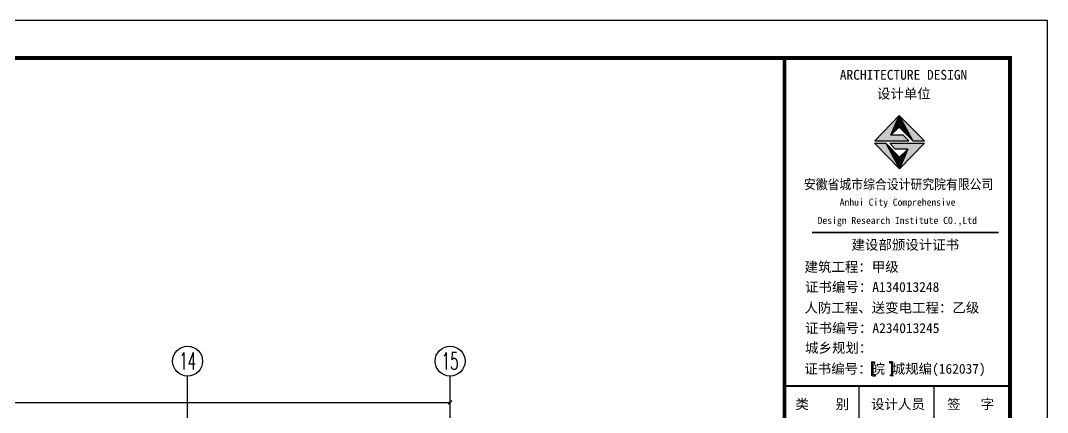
# Model space of a CAD drawing. Extents: x -17471 to 313636, y -71590 to 757901.
# Drawn here: x 286251 to 313636, y 192123 to 202580 of the extents above; entities that cross this region are included whole.
import ezdxf
from ezdxf.enums import TextEntityAlignment as Align

# ---------------------------------------------------------------- set-up
doc = ezdxf.new("R2010")
doc.units = 0
doc.header["$LTSCALE"] = 1000
doc.header["$MEASUREMENT"] = 0
for name, color, linetype in [('AXIS', 3, 'Continuous'), ('AXIS_TEXT', 7, 'Continuous'), ('PUB_TITLE', 4, 'Continuous'), ('图框', 7, 'Continuous')]:
    doc.layers.add(name, color=color, linetype=linetype)
doc.styles.add('_TCH_AXIS', font='COMPLEX', dxfattribs={"bigfont": 'GBCBIG'})
doc.styles.add('_TCH_DIM_T3', font='SIMPLEX', dxfattribs={"width": 0.705882, "bigfont": 'GBCBIG'})
doc.styles.add('COMPLEX', font='COMPLEX')
doc.styles.add('STYLE-黑体', font='simhei.ttf')
doc.styles.add('黑体', font='simhei.ttf', dxfattribs={"width": 0.6, "height": 4.3})
doc.dimstyles.new('_TCH_ARCH&&100', dxfattribs={"dimtxt": 297.5, "dimasz": 100, "dimexe": 250, "dimexo": 300, "dimgap": 126.25, "dimtad": 1, "dimdec": 0, "dimzin": 0, "dimdsep": 46, "dimtxsty": '_TCH_DIM_T3', "dimblk": 'ARCHTICK', "dimcen": 0.09, "dimclrt": 7, "dimazin": 2, "dimtfac": 1, "dimtdec": 0, "dimtix": 1, "dimtmove": 2, "dimatfit": 3, "dimfxl": 0, "dimtolj": 1, "dimtzin": 0, "dimarcsym": 0})

# ---------------------------------------------------------------- blocks, each defined once
blk = doc.blocks.new('结构图签1')
at = {"layer": '图框'}
for color, points in [(1, [(336592, 56340), (336820, 56868), (336163, 56193), (337077, 56193), (336926, 56340)]), (1, [(337178, 56191), (337488, 56191), (336820, 56868)]), (1, [(336459, 56125), (336156, 56125), (336829, 55442)]), (1, [(336564, 56127), (336713, 55971), (337051, 55971), (336829, 55442), (337488, 56127)]), (4, [(336107, 50269), (336158, 50269), (336158, 50295), (336135, 50295), (336079, 50295), (336079, 49923), (336135, 49923), (336158, 49923), (336158, 49948), (336107, 49948)]), (4, [(336612, 49948), (336561, 49948), (336561, 49923), (336585, 49923), (336640, 49923), (336640, 50295), (336585, 50295), (336561, 50295), (336561, 50269), (336612, 50269)])]:
    blk.add_hatch(color=color, dxfattribs=at).paths.add_polyline_path(points)
h = blk.add_hatch(dxfattribs=at)
h.set_pattern_fill('DOTS', color=256, scale=300, style=0)
h.set_pattern_definition([(0, (-1942543.029, 917917.793), (9.375, 18.75), [0, -18.75])])
h.paths.add_polyline_path([(336829, 55442), (336829, 55757), (336459, 56125)])
h.paths.add_polyline_path([(337051, 55971), (336829, 55757), (336829, 55442)])
h.paths.add_polyline_path([(336820, 56868), (336820, 56557), (337178, 56191)])
h.paths.add_polyline_path([(336820, 56557), (336820, 56868), (336592, 56340)])
for p, q in [((336592, 56340), (336820, 56868)), ((336820, 56868), (337178, 56191)), ((336829, 55442), (336156, 56125)), ((336156, 56125), (336459, 56125)), ((336829, 55442), (336156, 56125)), ((336156, 56125), (336459, 56125)), ((336156, 56125), (336459, 56125)), ((336829, 55757), (336459, 56125)), ((336564, 56127), (337488, 56127)), ((336713, 55971), (336564, 56127)), ((337051, 55971), (336713, 55971)), ((337488, 56127), (336829, 55442)), ((336829, 55757), (337051, 55971)), ((337051, 55971), (336829, 55442)), ((336829, 55442), (336829, 55757)), ((336829, 55442), (336829, 55757)), ((336829, 55442), (336829, 55757))]:
    blk.add_line(p, q, dxfattribs=at)
at = {"layer": '图框', "color": 1}
for p, q in [((336829, 55442), (336156, 56125)), ((336459, 56125), (336829, 55442))]:
    blk.add_line(p, q, dxfattribs=at)
at = {"layer": '图框', "color": 4}
for p, q in [((336079, 50295), (336135, 50295)), ((336079, 50295), (336079, 49923)), ((336158, 50269), (336107, 50269)), ((336107, 50269), (336107, 49948)), ((336135, 50295), (336158, 50295)), ((336158, 50295), (336158, 50269)), ((336585, 50295), (336561, 50295)), ((336561, 50295), (336561, 50269)), ((336561, 50269), (336612, 50269)), ((336640, 50295), (336585, 50295)), ((336612, 50269), (336612, 49948)), ((336640, 50295), (336640, 49923)), ((336102, 49923), (336158, 49923)), ((336181, 49948), (336130, 49948)), ((336158, 49923), (336181, 49923)), ((336181, 49923), (336181, 49948)), ((336584, 49923), (336584, 49948)), ((336584, 49948), (336635, 49948)), ((336607, 49923), (336584, 49923)), ((336663, 49923), (336607, 49923))]:
    blk.add_line(p, q, dxfattribs=at)
at = {"layer": '图框', "color": 4, "const_width": 98.6}
blk.add_lwpolyline([(333761, 58400), (339771, 58400), (339771, 1000), (333761, 1000)], close=True, dxfattribs=at)
at = {"layer": '图框'}
for points in [[(336926, 56340), (336592, 56340), (336820, 56557), (337178, 56191), (337488, 56191), (336820, 56868), (336163, 56193), (337077, 56193), (336926, 56340)], [(336820, 56868), (336820, 56557)]]:
    blk.add_lwpolyline(points, dxfattribs=at)
at = {"layer": '图框', "color": 4, "const_width": 49.8}
blk.add_lwpolyline([(334490, 53744), (339470, 53744)], dxfattribs=at)
at = {"layer": '图框', "color": 0, "const_width": 50}
blk.add_lwpolyline([(333761, 49649), (339771, 49649), (339771, 39489), (333761, 39489)], close=True, dxfattribs=at)
at = {"layer": '图框', "color": 0}
for points in [[(335753, 48653), (335753, 49649)], [(337745, 48653), (337745, 49649)]]:
    blk.add_lwpolyline(points, dxfattribs=at)
at = {"layer": '图框', "color": 4, "style": '黑体'}
for s, height, p in [('ARCHITECTURE DESIGN', 262.94, (335233, 57820)), ('设计单位', 262.9, (336224, 57317)), ('Anhui City Comprehensive ', 189.24, (335230, 54458)), (' Design Research Institute CO.,Ltd', 189.24, (334513, 53972)), ('建设部颁设计证书', 262.9, (335546, 53285)), (' 建筑工程：甲级', 262.9, (334114, 52696)), ('证书编号：A134013248', 262.94, (334305, 52160)), ('人防工程、送变电工程：乙级', 262.94, (334291, 51607)), ('证书编号：A234013245', 262.94, (334309, 51062)), ('城乡规划：', 262.9, (334307, 50537)), ('证书编号：皖 城规编(162037)', 262.94, (334286, 49977))]:
    blk.add_text(s, height=height, dxfattribs=at).set_placement(p)
at = {"layer": '图框', "color": 4, "style": '黑体', "width": 0.88}
blk.add_text('安徽省城市综合设计研究院有限公司', height=262.94, dxfattribs=at).set_placement((334276, 54900))
at = {"layer": '图框', "color": 0, "style": 'STYLE-黑体'}
for s, p in [('类    别 ', (334049, 49033)), ('设计人员', (336067, 49033)), ('签   字', (338096, 49033))]:
    blk.add_text(s, height=262.9, dxfattribs=at).set_placement(p)
blk = doc.blocks.new('_ArchTick')
at = {"color": 0, "linetype": 'ByBlock', "const_width": 0.4}
blk.add_lwpolyline([(-0.5, -0.5), (0.5, 0.5)], dxfattribs=at)
blk = doc.blocks.new('*D1858')
at = {"layer": 'AXIS', "color": 0, "lineweight": -2, "transparency": 16777216}
for p, q in [((199706, 189392), (199706, 192642)), ((297706, 189392), (297706, 192642)), ((199706, 192392), (297706, 192392))]:
    blk.add_line(p, q, dxfattribs=at)
at = {"layer": 'Defpoints', "color": 0, "transparency": 16777216}
for p in [(297706, 192392), (199706, 189092), (297706, 189092)]:
    blk.add_point(p, dxfattribs=at)
at = {"layer": 'AXIS', "color": 0, "lineweight": -2, "transparency": 16777216, "xscale": 100, "yscale": 100, "zscale": 100, "rotation": 180}
blk.add_blockref('_ArchTick', (199706, 192392), dxfattribs=at)
at = {"layer": 'AXIS', "color": 0, "lineweight": -2, "transparency": 16777216, "xscale": 100, "yscale": 100, "zscale": 100}
blk.add_blockref('_ArchTick', (297706, 192392), dxfattribs=at)
at = {"layer": 'AXIS', "color": 7, "transparency": 16777216, "insert": (248706, 192667), "char_height": 297.5, "attachment_point": 5, "style": '_TCH_DIM_T3'}
blk.add_mtext('\\A1;98000', dxfattribs=at)
blk = doc.blocks.new('_AXISO')
blk.add_circle((0, 0), 0.5)
at = {"layer": 'AXIS_TEXT', "style": 'COMPLEX', "width": 1.041667}
blk.add_attdef('A', text='', height=0.56, dxfattribs=at).set_placement((-0.25, -0.28), (0.25, -0.28), align=Align.FIT)

msp = doc.modelspace()

# ---------------------------------------------------------------- linework, layer by layer
at = {"layer": 'AXIS'}
for p, q in [((290706.1, 189092.3), (290706.1, 193092.3)), ((297706.1, 189092.3), (297706.1, 193092.3))]:
    msp.add_line(p, q, dxfattribs=at)
at = {"layer": 'PUB_TITLE'}
msp.add_lwpolyline([(187535.9, 143180.2), (313635.9, 143180.2), (313635.9, 202580.2), (187535.9, 202580.2)], close=True, dxfattribs=at)
at = {"layer": 'PUB_TITLE', "const_width": 100}
msp.add_lwpolyline([(190035.9, 144180.2), (312635.9, 144180.2), (312635.9, 201580.2), (190035.9, 201580.2)], close=True, dxfattribs=at)

# ---------------------------------------------------------------- block references
msp.add_blockref('结构图签1', (-27134.7, 143180.2))
at = {"layer": 'AXIS'}
ref = msp.add_blockref('_AXISO', (290706.1, 193492.3), dxfattribs=dict(at, xscale=800, yscale=800, zscale=800))
ref.add_attrib('A', '14', dxfattribs={"layer": 'AXIS_TEXT', "height": 452.55, "style": '_TCH_AXIS', "width": 0.677419}).set_placement((290479.8, 193266.1), (290932.3, 193266.1), align=Align.FIT)
ref = msp.add_blockref('_AXISO', (297706.1, 193492.3), dxfattribs=dict(at, xscale=800, yscale=800, zscale=800))
ref.add_attrib('A', '15', dxfattribs={"layer": 'AXIS_TEXT', "height": 452.55, "style": '_TCH_AXIS', "width": 0.724138}).set_placement((297479.8, 193266.1), (297932.3, 193266.1), align=Align.FIT)

# ---------------------------------------------------------------- dimensions: what is measured, and where the dimension line sits
dim = msp.add_aligned_dim(p1=(199706.1, 189092.3), p2=(297706.1, 189092.3), distance=3300, dimstyle='_TCH_ARCH&&100', dxfattribs=at)
dim.commit()
dim.dimension.update_dxf_attribs({"geometry": '*D1858', "text_midpoint": (248706.1, 192667.3)})

doc.saveas('drawing.dxf')
